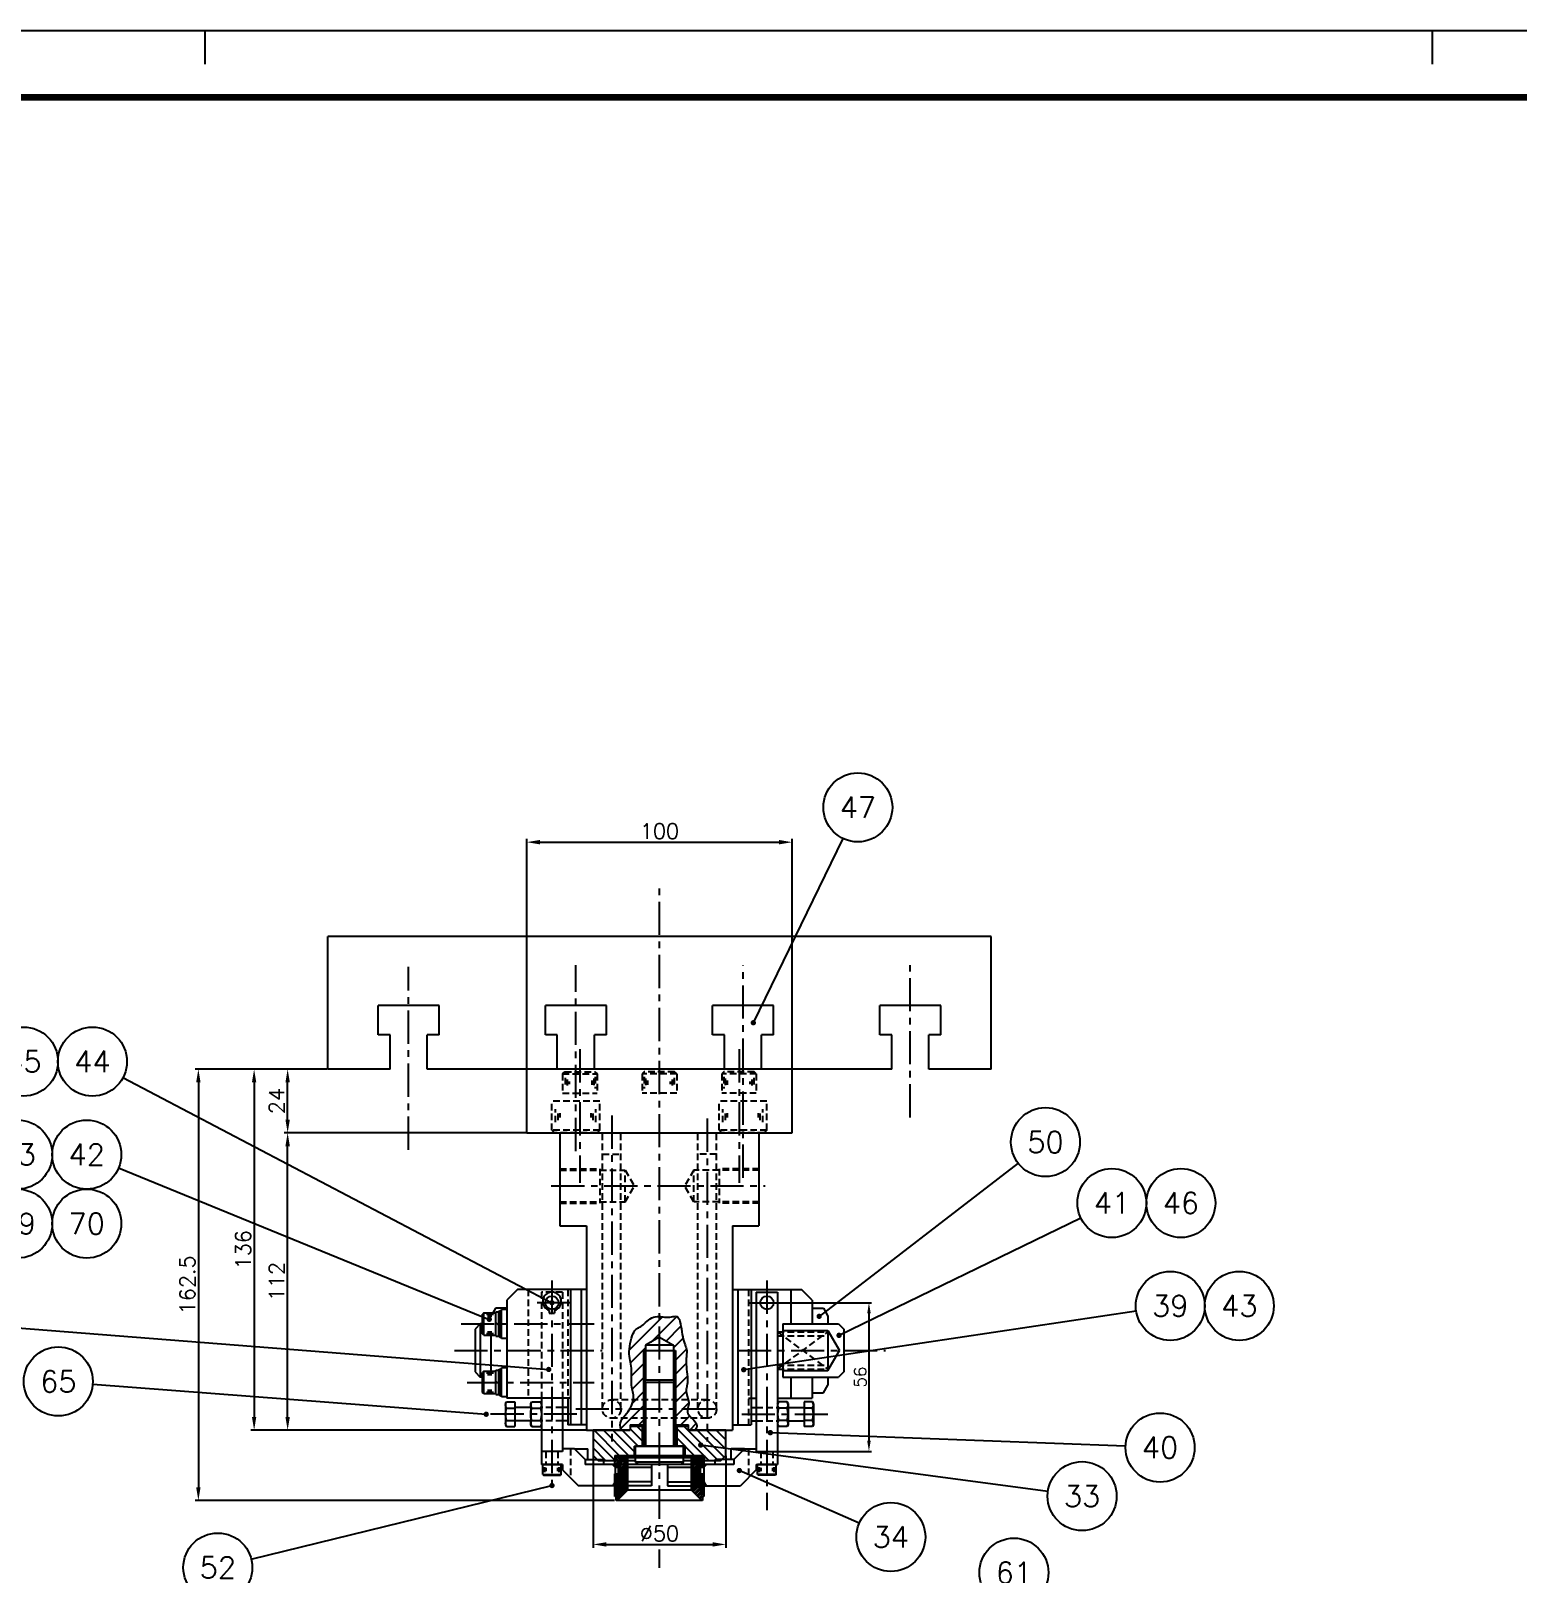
# Model space of a CAD drawing. Extents: x 0 to 2303, y 0 to 1485.
# Drawn here: x 1112 to 1672, y 904 to 1485 of the extents above; entities that cross this region are included whole.
import ezdxf
from ezdxf.enums import TextEntityAlignment as Align

# ---------------------------------------------------------------- set-up
doc = ezdxf.new("R2010")
doc.units = 0
doc.header["$LTSCALE"] = 10
doc.header["$MEASUREMENT"] = 0
doc.linetypes.add('CENTER', pattern=[2, 1.25, -0.25, 0.25, -0.25])
doc.linetypes.add('HIDDEN', pattern=[0.375, 0.25, -0.125])
doc.layers.get('0').update_dxf_attribs({"linetype": 'CONTINUOUS'})
doc.layers.get('DEFPOINTS').update_dxf_attribs({"linetype": 'CONTINUOUS'})
for name, color, linetype in [('0-POS', 3, 'CONTINUOUS'), ('1', 1, 'CENTER'), ('CL', 1, 'CENTER'), ('CO', 3, 'CONTINUOUS'), ('CUPLA A SOLDAR', 5, 'CONTINUOUS'), ('FI', 1, 'CONTINUOUS'), ('OC', 1, 'HIDDEN'), ('POS', 3, 'CONTINUOUS'), ('RY', 5, 'CONTINUOUS')]:
    doc.layers.add(name, color=color, linetype=linetype)
doc.styles.add('ROMANS', font='ROMANS.SHX')
doc.dimstyles.new('2', dxfattribs={"dimscale": 2, "dimtxt": 2.3, "dimasz": 2, "dimexe": 0.5, "dimexo": 0.0625, "dimgap": 0.5, "dimtad": 1, "dimdec": 4, "dimdsep": 46, "dimtxsty": 'ROMANS', "dimcen": -2, "dimclrt": 7, "dimadec": 0, "dimazin": 0, "dimtfac": 0.869565, "dimtdec": 4, "dimtmove": 0, "dimatfit": 3, "dimfxl": 1, "dimtolj": 1, "dimarcsym": 0})
doc.dimstyles.new('2CON5', dxfattribs={"dimscale": 2.5, "dimtxt": 2.3, "dimasz": 2, "dimexe": 0.5, "dimexo": 0.0625, "dimgap": 0.5, "dimtad": 1, "dimdec": 4, "dimdsep": 46, "dimtxsty": 'ROMANS', "dimcen": -2, "dimclrt": 7, "dimadec": 0, "dimazin": 0, "dimtfac": 0.869565, "dimtdec": 4, "dimtmove": 0, "dimatfit": 3, "dimfxl": 1, "dimtolj": 1, "dimarcsym": 0})

# ---------------------------------------------------------------- blocks, each defined once
blk = doc.blocks.new('04912L')
for p, q in [((-3.5, 3.7), (-3.2, 4)), ((-3.5, 3.7), (-3.5, 0)), ((-3.5, 0), (3.5, 0)), ((-3.2, 4), (3.2, 4)), ((3.5, 3.7), (3.2, 4)), ((3.5, 3.7), (3.5, 0))]:
    blk.add_line(p, q)
at = {"color": 1}
for p, q in [((-3.5, 3.7), (3.5, 3.7)), ((-2.75, 2.85), (-2.75, 0.9)), ((-2.22, 2.4), (-2.22, 1.16)), ((2.22, 2.4), (2.22, 1.16)), ((2.75, 2.85), (2.75, 0.9))]:
    blk.add_line(p, q, dxfattribs=at)
blk = doc.blocks.new('05934L')
for p, q in [((-4, 4), (-4.62, 3.64)), ((-4.62, 3.64), (-4.62, 0.36)), ((-4, 0), (-4.62, 0.36)), ((-4, 4), (-2.31, 4)), ((-4, 0), (-2.31, 0)), ((-2.31, 4), (2.31, 4)), ((-2.31, 3.64), (-2.31, 0.36)), ((-2.31, 0), (2.31, 0)), ((2.31, 4), (4, 4)), ((2.31, 3.64), (2.31, 0.36)), ((2.31, 0), (4, 0)), ((4, 4), (4.62, 3.64)), ((4, 0), (4.62, 0.36)), ((4.62, 3.64), (4.62, 0.36))]:
    blk.add_line(p, q)
for centre, radius, start, end in [((-3.46, 1.96), 2.04, 55.61575, 124.38425), ((-3.46, 2.04), 2.04, 235.61575, 304.38425), ((0, -3.64), 7.64, 72.41205, 107.58795), ((0, 7.64), 7.64, 252.41205, 287.58795), ((3.46, 1.96), 2.04, 55.61575, 124.38425), ((3.46, 2.04), 2.04, 235.61575, 304.38425)]:
    blk.add_arc(centre, radius, start, end)
blk = doc.blocks.new('05933L')
for p, q in [((-4, 3.5), (-4.62, 3.14)), ((-4.62, 3.14), (-4.62, 0)), ((-4.62, 0), (4.62, 0)), ((-4, 3.5), (-2.31, 3.5)), ((-2.31, 3.5), (2.31, 3.5)), ((-2.31, 3.14), (-2.31, 0)), ((2.31, 3.5), (4, 3.5)), ((2.31, 3.14), (2.31, 0)), ((4, 3.5), (4.62, 3.14)), ((4.62, 3.14), (4.62, 0))]:
    blk.add_line(p, q)
for centre, radius, start, end in [((-3.46, 1.46), 2.04, 55.61575, 124.38425), ((0, -4.14), 7.64, 72.41205, 107.58795), ((3.46, 1.46), 2.04, 55.61575, 124.38425)]:
    blk.add_arc(centre, radius, start, end)
blk = doc.blocks.new('05125')
for p, q in [((-4.7, 1), (-5, 0.7)), ((-5, 0.7), (-5, 0)), ((-5, 0), (5, 0)), ((-4.7, 1), (4.7, 1)), ((4.7, 1), (5, 0.7)), ((5, 0.7), (5, 0))]:
    blk.add_line(p, q)
at = {"color": 1}
blk.add_line((-5, 0.7), (5, 0.7), dxfattribs=at)
blk = doc.blocks.new('05127')
for p, q in [((-4.6, 1.2), (4.6, 1.2)), ((-4.6, 1.2), (-4.6, 0)), ((-4.6, 0), (4.6, 0)), ((0.51, 1.2), (-0.53, 0)), ((4.6, 1.2), (4.6, 0))]:
    blk.add_line(p, q)
blk = doc.blocks.new('05912L')
for p, q in [((-4.25, 4.5), (-3.75, 5)), ((-4.25, 4.5), (-4.25, 0)), ((-4.25, 0), (4.25, 0)), ((-3.75, 5), (3.75, 5)), ((4.25, 4.5), (3.75, 5)), ((4.25, 4.5), (4.25, 0))]:
    blk.add_line(p, q)
at = {"color": 1}
for p, q in [((-4.25, 4.5), (4.25, 4.5)), ((-3.64, 3.52), (-3.64, 0.79)), ((-2.98, 3.1), (-2.98, 1.41)), ((2.98, 3.1), (2.98, 1.41)), ((3.64, 3.52), (3.64, 0.79))]:
    blk.add_line(p, q, dxfattribs=at)
blk = doc.blocks.new('12912L')
for p, q in [((-9, 11), (-8, 12)), ((-8, 12), (8, 12)), ((9, 11), (8, 12)), ((-9, 11), (-9, 0)), ((9, 11), (9, 0)), ((-9, 0), (9, 0))]:
    blk.add_line(p, q)
at = {"color": 1}
for p, q in [((-9, 11), (9, 11)), ((-7.47, 8.01), (-7.47, 3.03)), ((-6.47, 7.16), (-6.47, 3.89)), ((-5.76, 6.16), (-5.76, 4.6)), ((5.9, 6.16), (5.9, 4.6)), ((6.61, 7.16), (6.61, 3.89)), ((7.61, 8.01), (7.61, 3.03))]:
    blk.add_line(p, q, dxfattribs=at)
blk = doc.blocks.new('08912L')
for p, q in [((-6.5, 7.2), (-5.7, 8)), ((-6.5, 7.2), (-6.5, 0)), ((-5.7, 8), (5.7, 8)), ((5.7, 8), (6.5, 7.2)), ((6.5, 7.2), (6.5, 0)), ((-6.5, 0), (6.5, 0))]:
    blk.add_line(p, q)
at = {"color": 1}
for p, q in [((-6.5, 7.2), (6.5, 7.2)), ((5.76, 6.13), (5.76, 1.78)), ((-5.56, 5.75), (-5.56, 2.02)), ((-4.81, 5.13), (-4.81, 2.89)), ((-4.07, 4.39), (-4.07, 3.39)), ((4.52, 4.76), (4.52, 3.14)), ((5.26, 5.51), (5.26, 2.52))]:
    blk.add_line(p, q, dxfattribs=at)
blk = doc.blocks.new('A1G')
for p, q in [((471, 589), (471, 594)), ((656, 589), (656, 594))]:
    blk.add_line(p, q)
blk.add_lwpolyline([(0, 0), (841, 0), (841, 594), (0, 594)], close=True)
at = {"const_width": 1}
blk.add_lwpolyline([(25, 10), (831, 10), (831, 584), (25, 584)], close=True, dxfattribs=at)
blk = doc.blocks.new('*D49')
at = {"layer": 'CO', "color": 0, "lineweight": -2}
for p, q in [((1298.67, 1093.91), (1298.67, 1180.55)), ((1398.67, 1093.91), (1398.67, 1180.55)), ((1303.67, 1179.3), (1393.67, 1179.3))]:
    blk.add_line(p, q, dxfattribs=at)
at = {"layer": 'CO', "color": 0}
for points in [[(1303.67, 1180.14), (1303.67, 1178.47), (1298.67, 1179.3)], [(1393.67, 1180.14), (1393.67, 1178.47), (1398.67, 1179.3)]]:
    blk.add_solid(points, dxfattribs=at)
at = {"layer": 'DEFPOINTS', "color": 0}
for p in [(1398.67, 1179.3), (1298.67, 1093.76), (1398.67, 1093.76)]:
    blk.add_point(p, dxfattribs=at)
at = {"layer": 'CO', "color": 7, "insert": (1348.67, 1183.43), "char_height": 5.75, "attachment_point": 5, "style": 'ROMANS'}
blk.add_mtext('\\A1;100', dxfattribs=at)
blk = doc.blocks.new('*D50')
at = {"layer": 'CO', "color": 0, "lineweight": -2}
for p, q in [((1323.67, 948.1), (1323.67, 913.45)), ((1373.67, 948.1), (1373.67, 913.45)), ((1328.67, 914.7), (1368.67, 914.7))]:
    blk.add_line(p, q, dxfattribs=at)
at = {"layer": 'CO', "color": 0}
for points in [[(1328.67, 915.54), (1328.67, 913.87), (1323.67, 914.7)], [(1368.67, 915.54), (1368.67, 913.87), (1373.67, 914.7)]]:
    blk.add_solid(points, dxfattribs=at)
at = {"layer": 'DEFPOINTS', "color": 0}
for p in [(1323.67, 948.26), (1373.67, 948.26), (1373.67, 914.7)]:
    blk.add_point(p, dxfattribs=at)
at = {"layer": 'CO', "color": 7, "insert": (1348.67, 918.83), "char_height": 5.75, "attachment_point": 5, "style": 'ROMANS'}
blk.add_mtext('\\A1;%%C50', dxfattribs=at)
blk = doc.blocks.new('POS')
at = {"layer": '0-POS'}
blk.add_circle((0, 0), 6.5, dxfattribs=at)
at = {"layer": '0-POS', "style": 'ROMANS', "flags": 4}
blk.add_attdef('P', text='', height=4, dxfattribs=at).set_placement((0, 0), align=Align.MIDDLE)
blk = doc.blocks.new('*D72')
at = {"layer": 'CO', "color": 0, "lineweight": -2}
for p, q in [((1223.51, 1093.76), (1173.68, 1093.76)), ((1174.93, 1088.76), (1174.93, 936.26)), ((1331.76, 931.26), (1173.68, 931.26))]:
    blk.add_line(p, q, dxfattribs=at)
at = {"layer": 'CO', "color": 0}
for points in [[(1174.1, 1088.76), (1175.77, 1088.76), (1174.93, 1093.76)], [(1174.1, 936.26), (1175.77, 936.26), (1174.93, 931.26)]]:
    blk.add_solid(points, dxfattribs=at)
at = {"layer": 'DEFPOINTS', "color": 0}
for p in [(1223.67, 1093.76), (1174.93, 931.26), (1331.92, 931.26)]:
    blk.add_point(p, dxfattribs=at)
at = {"layer": 'CO', "color": 7, "insert": (1170.81, 1012.51), "char_height": 5.75, "attachment_point": 5, "rotation": 90, "style": 'ROMANS'}
blk.add_mtext('\\A1;162.5', dxfattribs=at)
blk = doc.blocks.new('*D73')
at = {"layer": 'CO', "color": 0, "lineweight": -2}
for p, q in [((1223.51, 1093.76), (1194.69, 1093.76)), ((1195.94, 1088.76), (1195.94, 962.76)), ((1321.01, 957.76), (1194.69, 957.76))]:
    blk.add_line(p, q, dxfattribs=at)
at = {"layer": 'CO', "color": 0}
for points in [[(1195.11, 1088.76), (1196.77, 1088.76), (1195.94, 1093.76)], [(1195.11, 962.76), (1196.77, 962.76), (1195.94, 957.76)]]:
    blk.add_solid(points, dxfattribs=at)
at = {"layer": 'DEFPOINTS', "color": 0}
for p in [(1223.67, 1093.76), (1195.94, 957.76), (1321.17, 957.76)]:
    blk.add_point(p, dxfattribs=at)
at = {"layer": 'CO', "color": 7, "insert": (1191.82, 1025.76), "char_height": 5.75, "attachment_point": 5, "rotation": 90, "style": 'ROMANS'}
blk.add_mtext('\\A1;136', dxfattribs=at)
blk = doc.blocks.new('*D74')
at = {"layer": 'CO', "color": 0, "lineweight": -2}
for p, q in [((1298.51, 1069.76), (1207.32, 1069.76)), ((1208.57, 962.76), (1208.57, 1064.76)), ((1320.89, 957.76), (1207.32, 957.76))]:
    blk.add_line(p, q, dxfattribs=at)
at = {"layer": 'CO', "color": 0}
for points in [[(1207.74, 1064.76), (1209.4, 1064.76), (1208.57, 1069.76)], [(1207.74, 962.76), (1209.4, 962.76), (1208.57, 957.76)]]:
    blk.add_solid(points, dxfattribs=at)
at = {"layer": 'DEFPOINTS', "color": 0}
for p in [(1208.57, 1069.76), (1298.67, 1069.76), (1321.04, 957.76)]:
    blk.add_point(p, dxfattribs=at)
at = {"layer": 'CO', "color": 7, "insert": (1204.44, 1013.76), "char_height": 5.75, "attachment_point": 5, "rotation": 90, "style": 'ROMANS'}
blk.add_mtext('\\A1;112', dxfattribs=at)
blk = doc.blocks.new('*D75')
at = {"layer": 'CO', "color": 0, "lineweight": -2}
for p, q in [((1223.51, 1093.76), (1207.32, 1093.76)), ((1208.57, 1074.76), (1208.57, 1088.76)), ((1298.39, 1069.76), (1207.32, 1069.76))]:
    blk.add_line(p, q, dxfattribs=at)
at = {"layer": 'CO', "color": 0}
for points in [[(1207.74, 1088.76), (1209.4, 1088.76), (1208.57, 1093.76)], [(1207.74, 1074.76), (1209.4, 1074.76), (1208.57, 1069.76)]]:
    blk.add_solid(points, dxfattribs=at)
at = {"layer": 'DEFPOINTS', "color": 0}
for p in [(1208.57, 1093.76), (1223.67, 1093.76), (1298.54, 1069.76)]:
    blk.add_point(p, dxfattribs=at)
at = {"layer": 'CO', "color": 7, "insert": (1204.44, 1081.76), "char_height": 5.75, "attachment_point": 5, "rotation": 90, "style": 'ROMANS'}
blk.add_mtext('\\A1;24', dxfattribs=at)
blk = doc.blocks.new('*D76')
at = {"layer": 'CO', "color": 0, "lineweight": -2}
for p, q in [((1389.29, 1005.76), (1428.6, 1005.76)), ((1427.6, 1001.76), (1427.6, 953.76)), ((1389.29, 949.76), (1428.6, 949.76))]:
    blk.add_line(p, q, dxfattribs=at)
at = {"layer": 'CO', "color": 0}
for points in [[(1426.94, 1001.76), (1428.27, 1001.76), (1427.6, 1005.76)], [(1426.94, 953.76), (1428.27, 953.76), (1427.6, 949.76)]]:
    blk.add_solid(points, dxfattribs=at)
at = {"layer": 'DEFPOINTS', "color": 0}
for p in [(1389.17, 1005.76), (1389.17, 949.76), (1427.6, 949.76)]:
    blk.add_point(p, dxfattribs=at)
at = {"layer": 'CO', "color": 7, "insert": (1424.3, 977.76), "char_height": 4.6, "attachment_point": 5, "rotation": 90, "style": 'ROMANS'}
blk.add_mtext('\\A1;56', dxfattribs=at)

msp = doc.modelspace()

# ---------------------------------------------------------------- hatches: boundary and pattern name
at = {"layer": 'CUPLA A SOLDAR'}
h = msp.add_hatch(dxfattribs=at)
h.set_pattern_fill('ANSI31', color=256, scale=5, style=0)
h.paths.add_polyline_path([(1365.44177, 941.25802), (1364.04177, 941.25802), (1364.04177, 944.25801), (1365.44177, 944.25801), (1365.44177, 947.258), (1364.44177, 948.25802), (1361.49177, 948.25802), (1360.69177, 947.45801), (1360.69177, 935.18302), (1364.61677, 931.258), (1364.91677, 931.258), (1364.91677, 932.75801), (1365.44177, 932.75801)])
h.paths.add_polyline_path([(1336.64177, 947.45801), (1335.84177, 948.25802), (1332.89177, 948.25802), (1331.89177, 947.258), (1331.89177, 944.25801), (1333.29177, 944.25801), (1333.29177, 941.25802), (1331.89177, 941.25802), (1331.89177, 932.75801), (1332.41677, 932.75801), (1332.41677, 931.258), (1332.71677, 931.258), (1336.64177, 935.18302)])
at = {"layer": 'RY'}
h = msp.add_hatch(dxfattribs=at)
h.set_pattern_fill('ANSI31', color=256, scale=30, style=0)
h.set_pattern_definition([(45, (-8530.021, -950.874), (-2.6516504, 2.6516504), [])])
h.paths.add_polyline_path([(1359.01778, 979.76382), (1358.91268, 980.72949), (1358.81613, 981.67571), (1358.741, 982.57581), (1358.70017, 983.40315), (1358.70216, 984.138), (1358.73808, 984.7885), (1358.79472, 985.36971), (1358.85884, 985.89669), (1358.91721, 986.38454), (1358.95659, 986.8483), (1358.96376, 987.30307), (1358.92549, 987.7639), (1358.83252, 988.24476), (1358.69158, 988.75521), (1358.51334, 989.30367), (1358.30852, 989.89861), (1358.0878, 990.54846), (1357.86188, 991.26166), (1357.64146, 992.04665), (1357.43722, 992.91189), (1357.25638, 993.85844), (1357.09222, 994.85794), (1356.93452, 995.87463), (1356.77309, 996.87277), (1356.59771, 997.81663), (1356.39817, 998.67046), (1356.16426, 999.39852), (1355.88579, 999.96506), (1355.55472, 1000.34592), (1355.17175, 1000.56318), (1354.73976, 1000.65051), (1354.26162, 1000.64159), (1353.74023, 1000.57007), (1353.17846, 1000.46961), (1352.57918, 1000.37389), (1351.94528, 1000.31656), (1351.28044, 1000.32167), (1350.59156, 1000.37469), (1349.88632, 1000.4515), (1349.17242, 1000.52795), (1348.66677, 1000.56469), (1348.66677, 992.75803), (1353.91677, 989.72695), (1353.91677, 987.75803), (1354.66677, 987.75803), (1354.66677, 975.75803), (1354.66677, 969.25803), (1359.5089, 969.25803), (1359.48279, 969.37262), (1359.31143, 969.99324), (1359.12997, 970.60618), (1358.95921, 971.19941), (1358.81996, 971.76094), (1358.73301, 972.27875), (1358.71301, 972.74637), (1358.75, 973.17945), (1358.82785, 973.5992), (1358.93047, 974.02681), (1359.04172, 974.48348), (1359.14549, 974.9904), (1359.22567, 975.56877), (1359.26613, 976.23979), (1359.2556, 977.01668), (1359.20211, 977.88075), (1359.11855, 978.80535)])
h.paths.add_polyline_path([(1343.41677, 989.72695), (1348.66677, 992.75803), (1348.66677, 1000.56469), (1348.45757, 1000.57989), (1347.74944, 1000.5832), (1347.05575, 1000.51372), (1346.38418, 1000.34731), (1345.74105, 1000.06843), (1345.12713, 999.69587), (1344.54183, 999.25701), (1343.98455, 998.77923), (1343.45468, 998.28992), (1342.95163, 997.81647), (1342.47478, 997.38626), (1342.02355, 997.02667), (1341.59697, 996.75498), (1341.19262, 996.54809), (1340.80773, 996.3728), (1340.43953, 996.19589), (1340.08525, 995.98416), (1339.74212, 995.70441), (1339.40735, 995.32342), (1339.07818, 994.808), (1338.75374, 994.13562), (1338.4408, 993.32659), (1338.14803, 992.41187), (1337.8841, 991.42245), (1337.65768, 990.38931), (1337.47745, 989.34344), (1337.35209, 988.31581), (1337.29025, 987.33741), (1337.29669, 986.43158), (1337.36041, 985.59109), (1337.46649, 984.80107), (1337.60001, 984.04665), (1337.74605, 983.31296), (1337.88969, 982.58514), (1338.01601, 981.84831), (1338.11008, 981.08761), (1338.1614, 980.29265), (1338.1771, 979.47104), (1338.16874, 978.63486), (1338.14786, 977.7962), (1338.12603, 976.96714), (1338.11478, 976.15979), (1338.12567, 975.38622), (1338.17025, 974.65852), (1338.25564, 973.98462), (1338.37124, 973.35579), (1338.50202, 972.75914), (1338.63293, 972.18179), (1338.74896, 971.61083), (1338.83505, 971.03339), (1338.87619, 970.43656), (1338.85733, 969.80747), (1338.78289, 969.25803), (1342.66677, 969.25803), (1342.66677, 975.75803), (1342.66677, 987.75803), (1343.41677, 987.75803)])
h.paths.add_polyline_path([(1343.41677, 987.75803), (1342.66677, 987.75803), (1342.66677, 975.75803), (1343.41677, 976.50803)], flags=17)
h.paths.add_polyline_path([(1354.66677, 987.75803), (1353.91677, 987.75803), (1353.91677, 976.50803), (1354.66677, 975.75803)], flags=17)
h.paths.add_polyline_path([(1359.712, 968.15637), (1359.62324, 968.75633), (1359.5089, 969.25803), (1354.66677, 969.25803), (1354.66677, 965.75803), (1359.32241, 965.75803), (1359.39747, 966.05657), (1359.53811, 966.54393), (1359.66096, 967.04965), (1359.72825, 967.58475)])
h.paths.add_polyline_path([(1359.24634, 964.59487), (1359.21383, 965.09304), (1359.2768, 965.57661), (1359.32241, 965.75803), (1354.66677, 965.75803), (1354.66677, 962.25803), (1360.91232, 962.25803), (1360.27251, 962.9056), (1359.74878, 963.51081), (1359.41207, 964.07113)])
h.paths.add_polyline_path([(1361.57634, 961.57252), (1360.91252, 962.25783), (1360.91232, 962.25803), (1354.66677, 962.25803), (1354.66677, 959.75803), (1359.66677, 959.75803), (1359.66677, 957.75803), (1362.01629, 957.75803), (1362.62039, 958.55596), (1362.78599, 959.34138), (1362.60553, 960.10929), (1362.1715, 960.85467)])
h.paths.add_polyline_path([(1342.66677, 969.25803), (1338.78289, 969.25803), (1338.7665, 969.13704), (1338.60395, 968.43147), (1338.373, 967.7008), (1338.07695, 966.95505), (1337.71911, 966.20425), (1337.47004, 965.75803), (1342.66677, 965.75803)])
h.paths.add_polyline_path([(1342.66677, 965.75803), (1337.47004, 965.75803), (1337.30281, 965.45843), (1336.83133, 964.7276), (1336.30801, 964.02181), (1335.74351, 963.34575), (1335.178, 962.68288), (1334.84965, 962.25803), (1342.66677, 962.25803)])
h.paths.add_polyline_path([(1342.66677, 962.25803), (1334.84965, 962.25803), (1334.65899, 962.01133), (1334.23401, 961.30924), (1333.95059, 960.55473), (1333.85624, 959.72594), (1333.9985, 958.80099), (1334.42489, 957.75803), (1337.66677, 957.75803), (1337.66677, 959.75803), (1342.66677, 959.75803)])
h = msp.add_hatch(dxfattribs=at)
h.set_pattern_fill('ANSI31', color=256, scale=20, angle=90, style=0)
h.set_pattern_definition([(135, (12045.5016, 11403.5152), (-1.76776695, -1.76776695), [])])
h.paths.add_polyline_path([(1365.51677, 948.25803), (1365.51677, 946.25803), (1371.66677, 946.25803), (1373.66677, 948.25803), (1373.66677, 957.75803), (1359.66677, 957.75803), (1359.66677, 959.25803), (1355.16677, 959.25803), (1355.16677, 951.75803), (1358.16677, 951.75803), (1358.16677, 948.25803)])
h.paths.add_polyline_path([(1323.66677, 957.75803), (1323.66677, 948.25803), (1325.66677, 946.25803), (1331.81677, 946.25803), (1331.81677, 948.25803), (1339.16677, 948.25803), (1339.16677, 951.75803), (1342.16677, 951.75803), (1342.16677, 959.25803), (1337.66677, 959.25803), (1337.66677, 957.75803)])

# ---------------------------------------------------------------- linework, layer by layer
for p, q in [((1473.66677, 1143.75803), (1223.66677, 1143.75803)), ((1223.66677, 1093.75803), (1223.66677, 1143.75803)), ((1473.66677, 1093.75803), (1473.66677, 1143.75803)), ((1265.66677, 1117.75803), (1242.66677, 1117.75803)), ((1242.66677, 1106.75803), (1242.66677, 1117.75803)), ((1265.66677, 1106.75803), (1265.66677, 1117.75803)), ((1328.66677, 1117.75803), (1305.66677, 1117.75803)), ((1305.66677, 1106.75803), (1305.66677, 1117.75803)), ((1328.66677, 1106.75803), (1328.66677, 1117.75803)), ((1391.66677, 1117.75803), (1368.66677, 1117.75803)), ((1368.66677, 1106.75803), (1368.66677, 1117.75803)), ((1391.66677, 1106.75803), (1391.66677, 1117.75803)), ((1454.66677, 1117.75803), (1431.66677, 1117.75803)), ((1431.66677, 1106.75803), (1431.66677, 1117.75803)), ((1454.66677, 1106.75803), (1454.66677, 1117.75803)), ((1247.16677, 1106.75803), (1242.66677, 1106.75803)), ((1247.16677, 1093.75803), (1247.16677, 1106.75803)), ((1265.66677, 1106.75803), (1261.16677, 1106.75803)), ((1261.16677, 1093.75803), (1261.16677, 1106.75803)), ((1310.16677, 1106.75803), (1305.66677, 1106.75803)), ((1310.16677, 1093.75803), (1310.16677, 1106.75803)), ((1328.66677, 1106.75803), (1324.16677, 1106.75803)), ((1324.16677, 1093.75803), (1324.16677, 1106.75803)), ((1373.16677, 1106.75803), (1368.66677, 1106.75803)), ((1373.16677, 1093.75803), (1373.16677, 1106.75803)), ((1391.66677, 1106.75803), (1387.16677, 1106.75803)), ((1387.16677, 1093.75803), (1387.16677, 1106.75803)), ((1436.16677, 1106.75803), (1431.66677, 1106.75803)), ((1436.16677, 1093.75803), (1436.16677, 1106.75803)), ((1454.66677, 1106.75803), (1450.16677, 1106.75803)), ((1450.16677, 1093.75803), (1450.16677, 1106.75803)), ((1247.16677, 1093.75803), (1223.66677, 1093.75803)), ((1436.16677, 1093.75803), (1261.16677, 1093.75803)), ((1298.66677, 1069.75803), (1298.66677, 1093.75803)), ((1398.66677, 1069.75803), (1398.66677, 1093.75803)), ((1473.66677, 1093.75803), (1450.16677, 1093.75803)), ((1298.66677, 1069.75803), (1398.66677, 1069.75803)), ((1311.16677, 1069.75803), (1311.16677, 1034.75803)), ((1321.16677, 1069.75803), (1376.16677, 1069.75803)), ((1386.16677, 1069.75803), (1386.16677, 1034.75803)), ((1311.16677, 1034.75803), (1321.16677, 1034.75803)), ((1321.16677, 1034.75803), (1321.16677, 957.75803)), ((1376.16677, 1034.75803), (1376.16677, 957.75803)), ((1376.16677, 1034.75803), (1386.16677, 1034.75803)), ((1295.16677, 1010.75803), (1291.16677, 1006.75803)), ((1291.16677, 1006.75803), (1291.16677, 969.75803)), ((1321.16677, 1010.75803), (1295.16677, 1010.75803)), ((1315.16677, 1010.75803), (1315.16677, 959.75803)), ((1319.16677, 1010.75803), (1319.16677, 959.75803)), ((1376.16677, 1010.75803), (1402.16677, 1010.75803)), ((1378.16677, 1010.75803), (1378.16677, 959.75803)), ((1383.16677, 1010.75803), (1383.16677, 959.75803)), ((1385.16677, 1009.75803), (1385.16677, 949.75803)), ((1385.16677, 1009.75803), (1393.16677, 1009.75803)), ((1393.16677, 1009.75803), (1393.16677, 949.75803)), ((1398.16677, 1010.75803), (1398.16677, 997.75803)), ((1406.16677, 1006.75803), (1402.16677, 1010.75803)), ((1406.16677, 1006.75803), (1406.16677, 997.75803)), ((1286.89882, 1003.75803), (1285.88845, 1002.00803)), ((1291.16677, 1003.75803), (1286.89882, 1003.75803)), ((1289.16677, 992.25803), (1289.16677, 1003.25803)), ((1291.16677, 1003.25803), (1289.16677, 1003.25803)), ((1307.16677, 1002.90393), (1307.16677, 1001.87055)), ((1309.16677, 1002.90393), (1309.16677, 1001.87055)), ((1406.16677, 1003.75803), (1410.43472, 1003.75803)), ((1410.43472, 1003.75803), (1412.16677, 1000.75803)), ((1412.16677, 1000.75803), (1412.16677, 997.75803)), ((1281.16677, 997.75803), (1279.16677, 995.75803)), ((1279.16677, 995.75803), (1279.16677, 979.75803)), ((1281.96677, 997.75803), (1281.16677, 997.75803)), ((1281.16677, 997.75803), (1281.16677, 977.75803)), ((1395.16677, 997.75803), (1395.16677, 977.75803)), ((1395.16677, 997.75803), (1416.16677, 997.75803)), ((1395.16677, 995.25803), (1412.16677, 995.25803)), ((1412.16677, 995.25803), (1412.16677, 980.25803)), ((1412.16677, 995.25803), (1416.49689, 987.75803)), ((1416.16677, 997.75803), (1418.16677, 995.75803)), ((1418.16677, 995.75803), (1418.16677, 979.75803)), ((1285.16677, 993.50803), (1285.16677, 980.00803)), ((1291.16677, 992.25803), (1289.16677, 992.25803)), ((1348.66677, 992.75803), (1343.41677, 989.72695)), ((1343.41677, 989.72695), (1343.41677, 976.50803)), ((1353.91677, 989.72695), (1343.41677, 989.72695)), ((1348.66677, 992.75803), (1353.91677, 989.72695)), ((1353.91677, 989.72695), (1353.91677, 976.50803)), ((1412.16677, 980.25803), (1416.49689, 987.75803)), ((1279.16677, 979.75803), (1281.16677, 977.75803)), ((1281.96677, 977.75803), (1281.16677, 977.75803)), ((1289.16677, 970.25803), (1289.16677, 981.25803)), ((1291.16677, 981.25803), (1289.16677, 981.25803)), ((1343.66677, 976.75803), (1342.66677, 975.75803)), ((1343.66677, 976.75803), (1353.66677, 976.75803)), ((1353.66677, 976.75803), (1354.66677, 975.75803)), ((1395.16677, 980.25803), (1412.16677, 980.25803)), ((1395.16677, 977.75803), (1416.16677, 977.75803)), ((1398.16677, 977.75803), (1398.16677, 969.75803)), ((1406.16677, 977.75803), (1406.16677, 969.75803)), ((1412.16677, 977.75803), (1412.16677, 974.75803)), ((1418.16677, 979.75803), (1416.16677, 977.75803)), ((1342.66677, 975.75803), (1342.66677, 951.75803)), ((1354.66677, 975.75803), (1354.66677, 951.75803)), ((1406.16677, 971.75803), (1410.43472, 971.75803)), ((1410.43472, 971.75803), (1412.16677, 974.75803)), ((1291.16677, 970.25803), (1289.16677, 970.25803)), ((1315.16677, 969.75803), (1291.16677, 969.75803)), ((1300.16677, 966.25803), (1294.16677, 966.25803)), ((1304.16677, 969.75803), (1304.16677, 949.75803)), ((1312.16677, 969.75803), (1312.16677, 949.75803)), ((1314.16677, 966.25803), (1312.16677, 966.25803)), ((1314.16677, 969.75803), (1314.16677, 959.75803)), ((1383.16677, 969.75803), (1385.16677, 969.75803)), ((1383.16677, 966.25803), (1385.16677, 966.25803)), ((1393.16677, 969.75803), (1406.16677, 969.75803)), ((1397.16677, 966.25803), (1403.16677, 966.25803)), ((1300.16677, 961.25803), (1294.16677, 961.25803)), ((1314.16677, 961.25803), (1312.16677, 961.25803)), ((1321.16677, 959.75803), (1314.16677, 959.75803)), ((1337.66677, 959.75803), (1337.66677, 957.75803)), ((1337.66677, 959.75803), (1342.66677, 959.75803)), ((1337.66677, 959.25803), (1342.66677, 959.25803)), ((1342.16677, 959.25803), (1342.16677, 951.75803)), ((1354.66677, 959.75803), (1359.66677, 959.75803)), ((1354.66677, 959.25803), (1359.66677, 959.25803)), ((1355.16677, 959.25803), (1355.16677, 951.75803)), ((1359.66677, 957.75803), (1359.66677, 959.75803)), ((1376.16677, 959.75803), (1383.16677, 959.75803)), ((1383.16677, 961.25803), (1385.16677, 961.25803)), ((1397.16677, 961.25803), (1403.16677, 961.25803)), ((1321.16677, 957.75803), (1337.66677, 957.75803)), ((1323.66677, 957.75803), (1323.66677, 948.25803)), ((1337.66677, 957.75803), (1323.66677, 957.75803)), ((1359.66677, 957.75803), (1376.16677, 957.75803)), ((1373.66677, 957.75803), (1359.66677, 957.75803)), ((1373.66677, 948.25803), (1373.66677, 957.75803)), ((1312.16677, 949.75803), (1304.16677, 949.75803)), ((1304.16677, 949.75803), (1304.16677, 944.75803)), ((1312.16677, 949.75803), (1304.16677, 949.75803)), ((1312.16677, 950.75803), (1312.16677, 949.75803)), ((1316.66677, 950.75803), (1312.16677, 950.75803)), ((1316.66677, 950.75803), (1320.66677, 946.75803)), ((1316.66677, 950.75803), (1321.66677, 950.75803)), ((1321.66677, 946.75803), (1321.66677, 950.75803)), ((1323.66677, 948.25803), (1325.66677, 946.25803)), ((1331.81677, 948.25803), (1339.66677, 948.25803)), ((1331.81677, 948.25803), (1331.81677, 946.25803)), ((1339.16677, 951.75803), (1358.16677, 951.75803)), ((1339.16677, 951.75803), (1339.16677, 948.25803)), ((1357.66677, 951.75803), (1339.66677, 951.75803)), ((1339.66677, 945.75803), (1339.66677, 951.75803)), ((1357.66677, 945.75803), (1357.66677, 951.75803)), ((1357.66677, 948.25803), (1365.51677, 948.25803)), ((1358.16677, 951.75803), (1358.16677, 948.25803)), ((1365.51677, 948.25803), (1365.51677, 946.25803)), ((1371.66677, 946.25803), (1373.66677, 948.25803)), ((1375.66677, 946.75803), (1375.66677, 950.75803)), ((1380.66677, 950.75803), (1375.66677, 950.75803)), ((1380.66677, 950.75803), (1376.66677, 946.75803)), ((1380.66677, 950.75803), (1385.16677, 950.75803)), ((1385.16677, 950.75803), (1385.16677, 949.75803)), ((1385.16677, 949.75803), (1393.16677, 949.75803)), ((1385.16677, 949.75803), (1393.16677, 949.75803)), ((1393.16677, 949.75803), (1393.16677, 944.75803)), ((1312.16677, 944.75803), (1304.16677, 944.75803)), ((1312.16677, 944.75803), (1312.16677, 942.75803)), ((1312.16677, 942.75803), (1318.16677, 936.75803)), ((1320.66677, 946.75803), (1320.66677, 944.75803)), ((1320.66677, 946.75803), (1327.66677, 946.75803)), ((1345.66677, 944.75803), (1320.66677, 944.75803)), ((1339.66677, 946.25803), (1325.66677, 946.25803)), ((1327.66677, 944.75803), (1327.66677, 946.75803)), ((1331.91677, 943.75803), (1330.91677, 944.75803)), ((1331.91677, 943.75803), (1331.91677, 938.25803)), ((1331.91677, 943.75803), (1345.66677, 943.75803)), ((1339.66677, 945.75803), (1340.66677, 944.75803)), ((1356.66677, 944.75803), (1340.66677, 944.75803)), ((1345.66677, 944.75803), (1345.66677, 936.75803)), ((1351.66677, 944.75803), (1351.66677, 936.75803)), ((1376.66677, 944.75803), (1351.66677, 944.75803)), ((1351.66677, 943.75803), (1365.41677, 943.75803)), ((1357.66677, 945.75803), (1356.66677, 944.75803)), ((1371.66677, 946.25803), (1357.66677, 946.25803)), ((1366.41677, 944.75803), (1365.41677, 943.75803)), ((1365.41677, 943.75803), (1365.41677, 938.25803)), ((1369.66677, 944.75803), (1369.66677, 946.75803)), ((1376.66677, 946.75803), (1369.66677, 946.75803)), ((1376.66677, 946.75803), (1376.66677, 944.75803)), ((1385.16677, 942.75803), (1379.16677, 936.75803)), ((1385.16677, 944.75803), (1385.16677, 942.75803)), ((1385.16677, 944.75803), (1393.16677, 944.75803)), ((1345.66677, 936.75803), (1318.16677, 936.75803)), ((1331.91677, 938.25803), (1331.05074, 936.75803)), ((1345.66677, 938.25803), (1331.91677, 938.25803)), ((1351.66677, 938.25803), (1365.41677, 938.25803)), ((1351.66677, 936.75803), (1379.16677, 936.75803)), ((1365.41677, 938.25803), (1366.28279, 936.75803))]:
    msp.add_line(p, q)
at = {"color": 1}
msp.add_line((1357.66677, 945.75803), (1339.66677, 945.75803), dxfattribs=at)
for centre in [(1308.16677, 1005.75803), (1389.16677, 1005.75803)]:
    msp.add_circle(centre, 2.5)
for radius, start, end in [(3.5, 286.6015496, 253.3984504), (4.5, 257.16041159, 282.83958841)]:
    msp.add_arc((1308.16677, 1006.25803), radius, start, end)
at = {"layer": 'CL'}
for p, q in [((1348.66677, 924.35596), (1348.66677, 1162.09273)), ((1254.16677, 1063.37974), (1254.16677, 1132.32056)), ((1317.16677, 1062.92712), (1317.16677, 1133.00059)), ((1380.16677, 1052.8349), (1380.16677, 1133.00059)), ((1443.16677, 1075.61741), (1443.16677, 1133.00059)), ((1318.66677, 1101.2859), (1318.66677, 1050.99272)), ((1378.66677, 1101.2859), (1378.66677, 1050.99272)), ((1330.66677, 1076.31377), (1330.66677, 953.44244)), ((1366.66677, 1075.13194), (1366.66677, 953.44244)), ((1307.87527, 1049.75803), (1388.43846, 1049.75803)), ((1308.16677, 1014.10121), (1308.16677, 936.88787)), ((1389.16677, 1014.10121), (1389.16677, 927.6704)), ((1315.03753, 1005.75803), (1300.5272, 1005.75803)), ((1382.296, 1005.75803), (1396.80633, 1005.75803)), ((1273.92381, 997.75803), (1324.09161, 997.75803)), ((1271.43439, 987.75803), (1327.04522, 987.75803)), ((1378.23511, 987.75803), (1433.84594, 987.75803)), ((1276.16059, 975.75803), (1324.01691, 975.75803)), ((1317.13976, 965.75803), (1371.93493, 965.75803)), ((1317.55547, 963.75803), (1283.37969, 963.75803)), ((1379.65418, 963.75803), (1413.95385, 963.75803)), ((1348.66677, 905.91576), (1348.66677, 912.82717))]:
    msp.add_line(p, q, dxfattribs=at)
msp.add_lwpolyline([(1334.42489, 957.75803), (1333.9985, 958.80099), (1333.85624, 959.72594), (1333.95059, 960.55473), (1334.23401, 961.30924), (1334.65899, 962.01133), (1335.178, 962.68288), (1335.74351, 963.34575), (1336.30801, 964.02181), (1336.83133, 964.7276), (1337.30281, 965.45843), (1337.71911, 966.20425), (1338.07695, 966.95505), (1338.373, 967.7008), (1338.60395, 968.43147), (1338.7665, 969.13704), (1338.85733, 969.80747), (1338.87619, 970.43656), (1338.83505, 971.03339), (1338.74896, 971.61083), (1338.63293, 972.18179), (1338.50202, 972.75914), (1338.37124, 973.35579), (1338.25564, 973.98462), (1338.17025, 974.65852), (1338.12567, 975.38622), (1338.11478, 976.15979), (1338.12603, 976.96714), (1338.14786, 977.7962), (1338.16874, 978.63486), (1338.1771, 979.47104), (1338.1614, 980.29265), (1338.11008, 981.08761), (1338.01601, 981.84831), (1337.88969, 982.58514), (1337.74605, 983.31296), (1337.60001, 984.04665), (1337.46649, 984.80107), (1337.36041, 985.59109), (1337.29669, 986.43158), (1337.29025, 987.33741), (1337.35209, 988.31581), (1337.47745, 989.34344), (1337.65768, 990.38931), (1337.8841, 991.42245), (1338.14803, 992.41187), (1338.4408, 993.32659), (1338.75374, 994.13562), (1339.07818, 994.808), (1339.40735, 995.32342), (1339.74212, 995.70441), (1340.08525, 995.98416), (1340.43953, 996.19589), (1340.80773, 996.3728), (1341.19262, 996.54809), (1341.59697, 996.75498), (1342.02355, 997.02667), (1342.47478, 997.38626), (1342.95163, 997.81647), (1343.45468, 998.28992), (1343.98455, 998.77923), (1344.54183, 999.25701), (1345.12713, 999.69587), (1345.74105, 1000.06843), (1346.38418, 1000.34731), (1347.05575, 1000.51372), (1347.74944, 1000.5832), (1348.45757, 1000.57989), (1349.17242, 1000.52795), (1349.88632, 1000.4515), (1350.59156, 1000.37469), (1351.28044, 1000.32167), (1351.94528, 1000.31656), (1352.57918, 1000.37389), (1353.17846, 1000.46961), (1353.74023, 1000.57007), (1354.26162, 1000.64159), (1354.73976, 1000.65051), (1355.17175, 1000.56318), (1355.55472, 1000.34592), (1355.88579, 999.96506), (1356.16426, 999.39852), (1356.39817, 998.67046), (1356.59771, 997.81663), (1356.77309, 996.87277), (1356.93452, 995.87463), (1357.09222, 994.85794), (1357.25638, 993.85844), (1357.43722, 992.91189), (1357.64146, 992.04665), (1357.86188, 991.26166), (1358.0878, 990.54846), (1358.30852, 989.89861), (1358.51334, 989.30367), (1358.69158, 988.75521), (1358.83252, 988.24476), (1358.92549, 987.7639), (1358.96376, 987.30307), (1358.95659, 986.8483), (1358.91721, 986.38454), (1358.85884, 985.89669), (1358.79472, 985.36971), (1358.73808, 984.7885), (1358.70216, 984.138), (1358.70017, 983.40315), (1358.741, 982.57581), (1358.81613, 981.67571), (1358.91268, 980.72949), (1359.01778, 979.76382), (1359.11855, 978.80535), (1359.20211, 977.88075), (1359.2556, 977.01668), (1359.26613, 976.23979), (1359.22567, 975.56877), (1359.14549, 974.9904), (1359.04172, 974.48348), (1358.93047, 974.02681), (1358.82785, 973.5992), (1358.75, 973.17945), (1358.71301, 972.74637), (1358.73301, 972.27875), (1358.81996, 971.76094), (1358.95921, 971.19941), (1359.12997, 970.60618), (1359.31143, 969.99324), (1359.48279, 969.37262), (1359.62324, 968.75633), (1359.712, 968.15637), (1359.72825, 967.58475), (1359.66096, 967.04965), (1359.53811, 966.54393), (1359.39747, 966.05657), (1359.2768, 965.57661), (1359.21383, 965.09304), (1359.24634, 964.59487), (1359.41207, 964.07113), (1359.74878, 963.51081), (1360.27251, 962.9056), (1360.91252, 962.25783), (1361.57634, 961.57252), (1362.1715, 960.85467), (1362.60553, 960.10929), (1362.78599, 959.34138), (1362.62039, 958.55596), (1362.01629, 957.75803)], dxfattribs=at)
at = {"layer": 'CUPLA A SOLDAR'}
for p, q in [((1331.89177, 947.258), (1332.89177, 948.25802)), ((1331.89177, 944.25801), (1331.89177, 947.258)), ((1332.89177, 948.25802), (1364.44177, 948.25802)), ((1335.84177, 948.25802), (1336.64177, 947.45801)), ((1336.64177, 947.45801), (1360.69177, 947.45801)), ((1336.64177, 947.45801), (1336.64177, 935.18302)), ((1360.69177, 947.45801), (1361.49177, 948.25802)), ((1360.69177, 935.18302), (1360.69177, 947.45801)), ((1364.44177, 948.25802), (1365.44177, 947.258)), ((1365.44177, 947.258), (1365.44177, 944.25801)), ((1333.29177, 944.25801), (1331.89177, 944.25801)), ((1333.29177, 941.25802), (1333.29177, 944.25801)), ((1364.04177, 944.25801), (1364.04177, 941.25802)), ((1365.44177, 944.25801), (1364.04177, 944.25801)), ((1331.89177, 932.75801), (1331.89177, 941.25802)), ((1331.89177, 941.25802), (1333.29177, 941.25802)), ((1364.04177, 941.25802), (1365.44177, 941.25802)), ((1365.44177, 941.25802), (1365.44177, 932.75801)), ((1332.41677, 932.75801), (1331.89177, 932.75801)), ((1332.41677, 931.258), (1332.41677, 932.75801)), ((1332.71677, 931.258), (1332.41677, 931.258)), ((1336.64177, 935.18302), (1332.71677, 931.258)), ((1364.61677, 931.258), (1332.71677, 931.258)), ((1360.69177, 935.18302), (1336.64177, 935.18302)), ((1364.61677, 931.258), (1360.69177, 935.18302)), ((1364.91677, 931.258), (1364.61677, 931.258)), ((1364.91677, 932.75801), (1364.91677, 931.258)), ((1365.44177, 932.75801), (1364.91677, 932.75801))]:
    msp.add_line(p, q, dxfattribs=at)
at = {"layer": 'FI'}
for p, q in [((1342.66677, 987.75803), (1342.66677, 975.75803)), ((1342.66677, 987.75803), (1354.66677, 987.75803)), ((1354.66677, 987.75803), (1354.66677, 975.75803)), ((1354.66677, 975.75803), (1342.66677, 975.75803)), ((1343.41677, 975.75803), (1343.41677, 951.75803)), ((1353.91677, 975.75803), (1353.91677, 951.75803))]:
    msp.add_line(p, q, dxfattribs=at)
at = {"layer": 'OC'}
for p, q in [((1327.16677, 965.75803), (1327.16677, 1069.75803)), ((1334.16677, 965.75803), (1334.16677, 1069.75803)), ((1363.16677, 965.75803), (1363.16677, 1069.75803)), ((1370.16677, 965.75803), (1370.16677, 1069.75803)), ((1327.16677, 1061.75803), (1334.16677, 1061.75803)), ((1370.16677, 1061.75803), (1363.16677, 1061.75803)), ((1311.16677, 1056.25803), (1326.16677, 1056.25803)), ((1311.16677, 1055.75803), (1335.70267, 1055.75803)), ((1326.16677, 1056.25803), (1326.16677, 1043.25803)), ((1335.70267, 1055.75803), (1339.16677, 1049.75803)), ((1335.70267, 1043.75803), (1335.70267, 1055.75803)), ((1361.63087, 1055.75803), (1358.16677, 1049.75803)), ((1386.16677, 1055.75803), (1361.63087, 1055.75803)), ((1361.63087, 1043.75803), (1361.63087, 1055.75803)), ((1371.16677, 1056.25803), (1371.16677, 1043.25803)), ((1386.16677, 1056.25803), (1371.16677, 1056.25803)), ((1335.70267, 1043.75803), (1339.16677, 1049.75803)), ((1361.63087, 1043.75803), (1358.16677, 1049.75803)), ((1311.16677, 1043.75803), (1335.70267, 1043.75803)), ((1311.16677, 1043.25803), (1326.16677, 1043.25803)), ((1386.16677, 1043.75803), (1361.63087, 1043.75803)), ((1386.16677, 1043.25803), (1371.16677, 1043.25803)), ((1299.16677, 1010.75803), (1299.16677, 969.75803)), ((1304.16677, 1009.75803), (1304.16677, 969.75803)), ((1312.16677, 1009.75803), (1304.16677, 1009.75803)), ((1312.16677, 1009.75803), (1312.16677, 969.75803)), ((1314.16677, 1010.75803), (1314.16677, 969.75803)), ((1382.16677, 1010.75803), (1382.16677, 959.75803)), ((1393.16677, 994.75803), (1412.16677, 994.75803)), ((1393.16677, 980.75803), (1412.16677, 994.75803)), ((1393.16677, 994.75803), (1412.16677, 980.75803)), ((1393.16677, 993.25803), (1412.16677, 993.25803)), ((1393.16677, 982.25803), (1412.16677, 982.25803)), ((1393.16677, 980.75803), (1412.16677, 980.75803)), ((1312.16677, 966.25803), (1304.16677, 966.25803)), ((1330.66677, 969.25803), (1366.66677, 969.25803)), ((1382.16677, 969.75803), (1383.16677, 969.75803)), ((1385.16677, 966.25803), (1393.16677, 966.25803)), ((1312.16677, 961.25803), (1304.16677, 961.25803)), ((1366.66677, 962.25803), (1330.66677, 962.25803)), ((1385.16677, 961.25803), (1393.16677, 961.25803)), ((1305.91677, 949.75803), (1305.91677, 944.75803)), ((1310.41677, 949.75803), (1310.41677, 944.75803)), ((1315.16677, 950.75803), (1315.16677, 939.75803)), ((1382.16677, 950.75803), (1382.16677, 939.75803)), ((1386.91677, 949.75803), (1386.91677, 944.75803)), ((1391.41677, 949.75803), (1391.41677, 944.75803))]:
    msp.add_line(p, q, dxfattribs=at)
for centre in [(1330.66677, 965.75803), (1366.66677, 965.75803)]:
    msp.add_circle(centre, 3.5, dxfattribs=at)
at = {"layer": 'POS'}
for p, q in [((1417.74351, 1180.72767), (1384.02439, 1111.25616)), ((1146.53221, 1090.59288), (1308.16677, 1005.75803)), ((1483.81458, 1058.36678), (1408.84079, 1000.63266)), ((1144.90046, 1056.65307), (1284.53474, 999.50039)), ((1507.42785, 1037.66157), (1416.32326, 993.48343)), ((1528.29036, 1002.65274), (1380.40973, 980.53221)), ((1075.67532, 998.79193), (1306.95024, 980.62156)), ((1135.12706, 975.12736), (1283.37969, 963.75803)), ((1524.30603, 951.69152), (1390.44333, 956.80598)), ((1495.01594, 934.6139), (1364.20672, 952.15215)), ((1423.94293, 922.72057), (1378.75275, 942.54474)), ((1194.88899, 909.09474), (1308.16677, 936.88787))]:
    msp.add_line(p, q, dxfattribs=at)
at = {"layer": 'POS', "const_width": 1}
for points in [[(1383.52439, 1111.25616, 1), (1384.52439, 1111.25616, 1)], [(1307.66677, 1005.75803, 1), (1308.66677, 1005.75803, 1)], [(1284.03474, 999.50039, 1), (1285.03474, 999.50039, 1)], [(1408.34079, 1000.63266, 1), (1409.34079, 1000.63266, 1)], [(1415.82326, 993.48343, 1), (1416.82326, 993.48343, 1)], [(1306.45024, 980.62156, 1), (1307.45024, 980.62156, 1)], [(1379.90973, 980.53221, 1), (1380.90973, 980.53221, 1)], [(1282.87969, 963.75803, 1), (1283.87969, 963.75803, 1)], [(1363.70672, 952.15215, 1), (1364.70672, 952.15215, 1)], [(1389.94333, 956.80598, 1), (1390.94333, 956.80598, 1)], [(1378.25275, 942.54474, 1), (1379.25275, 942.54474, 1)], [(1307.66677, 936.88787, 1), (1308.66677, 936.88787, 1)]]:
    msp.add_lwpolyline(points, format="xyb", close=True, dxfattribs=at)

# ---------------------------------------------------------------- block references
at = {"xscale": 2.5, "yscale": 2.5, "zscale": 2.5}
msp.add_blockref('A1G', (0, 0), dxfattribs=at)
for name, p, rotation in [('05912L', (1286.96677, 997.75803), 90), ('05127', (1288.16677, 997.75803), 90), ('05125', (1289.16677, 997.75803), 90), ('05912L', (1286.96677, 975.75803), 90), ('05127', (1288.16677, 975.75803), 90), ('05125', (1289.16677, 975.75803), 90), ('05934L', (1393.16677, 963.75803), 270), ('05933L', (1403.16677, 963.75803), 270), ('04912L', (1389.16677, 944.75803), 180)]:
    msp.add_blockref(name, p, dxfattribs=dict(rotation=rotation))
at = {"xscale": -1}
for name, p, rotation in [('05933L', (1294.16677, 963.75803), 90), ('05934L', (1304.16677, 963.75803), 90), ('04912L', (1308.16677, 944.75803), 180)]:
    msp.add_blockref(name, p, dxfattribs=dict(at, rotation=rotation))
at = {"layer": '1', "xscale": 2, "yscale": 2, "zscale": 2}
msp.add_blockref('POS', (1182.26345, 905.99702), dxfattribs=at).add_auto_attribs({'P': '52'})
at = {"layer": 'OC'}
msp.add_blockref('08912L', (1318.66677, 1084.75803), dxfattribs=at)
at = {"layer": 'OC', "xscale": -1}
for p in [(1348.66677, 1084.75803), (1378.66677, 1084.75803)]:
    msp.add_blockref('08912L', p, dxfattribs=at)
at = {"layer": 'OC', "rotation": 180}
for p in [(1317.16677, 1081.75803), (1380.16677, 1081.75803)]:
    msp.add_blockref('12912L', p, dxfattribs=at)
at = {"layer": 'POS', "xscale": 2, "yscale": 2, "zscale": 2}
for p, values in [((1423.41997, 1192.42288), {'P': '47'}), ((1109.02135, 1096.63442), {'P': '45'}), ((1135.02135, 1096.63442), {'P': '44'}), ((1494.11457, 1066.29837), {'P': '50'}), ((1106.86925, 1061.57748), {'P': '53'}), ((1132.86925, 1061.57748), {'P': '42'}), ((1519.12512, 1043.33377), {'P': '41'}), ((1545.12512, 1043.33377), {'P': '46'}), ((1106.86925, 1035.57748), {'P': '69'}), ((1132.86925, 1035.57748), {'P': '70'}), ((1541.14732, 1004.57593), {'P': '39'}), ((1567.14732, 1004.57593), {'P': '43'}), ((1122.16512, 976.1214), {'P': '65'}), ((1537.29655, 951.1952), {'P': '40'}), ((1507.90064, 932.88638), {'P': '33'}), ((1435.8478, 917.49811), {'P': '34'}), ((1482.22687, 904.07604), {'P': '61'})]:
    msp.add_blockref('POS', p, dxfattribs=at).add_auto_attribs(values)

# ---------------------------------------------------------------- dimensions: what is measured, and where the dimension line sits
at = {"layer": 'CO'}
dim = msp.add_linear_dim(base=(1398.66677, 1179.30184), p1=(1298.66677, 1093.75803), p2=(1398.66677, 1093.75803), dimstyle='2CON5', dxfattribs=at)
dim.commit()
dim.dimension.update_dxf_attribs({"geometry": '*D49', "text_midpoint": (1348.66677, 1183.42684)})
for base, p1, p2, dimstyle, picture, middle in [((1174.93464, 931.25803), (1223.66677, 1093.75803), (1331.91677, 931.25803), '2CON5', '*D72', (1170.80964, 1012.50803)), ((1195.94105, 957.75803), (1223.66677, 1093.75803), (1321.16677, 957.75803), '2CON5', '*D73', (1191.81605, 1025.75803)), ((1208.56851, 1093.75803), (1298.54177, 1069.75803), (1223.66677, 1093.75803), '2CON5', '*D75', (1204.44351, 1081.75803)), ((1208.56851, 1069.75803), (1321.04177, 957.75803), (1298.66677, 1069.75803), '2CON5', '*D74', (1204.44351, 1013.75803)), ((1427.60487, 949.75803), (1389.16677, 1005.75803), (1389.16677, 949.75803), '2', '*D76', (1424.30487, 977.75803))]:
    dim = msp.add_linear_dim(base=base, p1=p1, p2=p2, angle=90, dimstyle=dimstyle, dxfattribs=at)
    dim.commit()
    dim.dimension.update_dxf_attribs({"geometry": picture, "text_midpoint": middle})
dim = msp.add_linear_dim(base=(1373.66677, 914.70349), p1=(1323.66677, 948.25803), p2=(1373.66677, 948.25803), text='%%C<>', dimstyle='2CON5', dxfattribs=at)
dim.commit()
dim.dimension.update_dxf_attribs({"geometry": '*D50', "text_midpoint": (1348.66677, 918.82849)})

doc.saveas('drawing.dxf')
